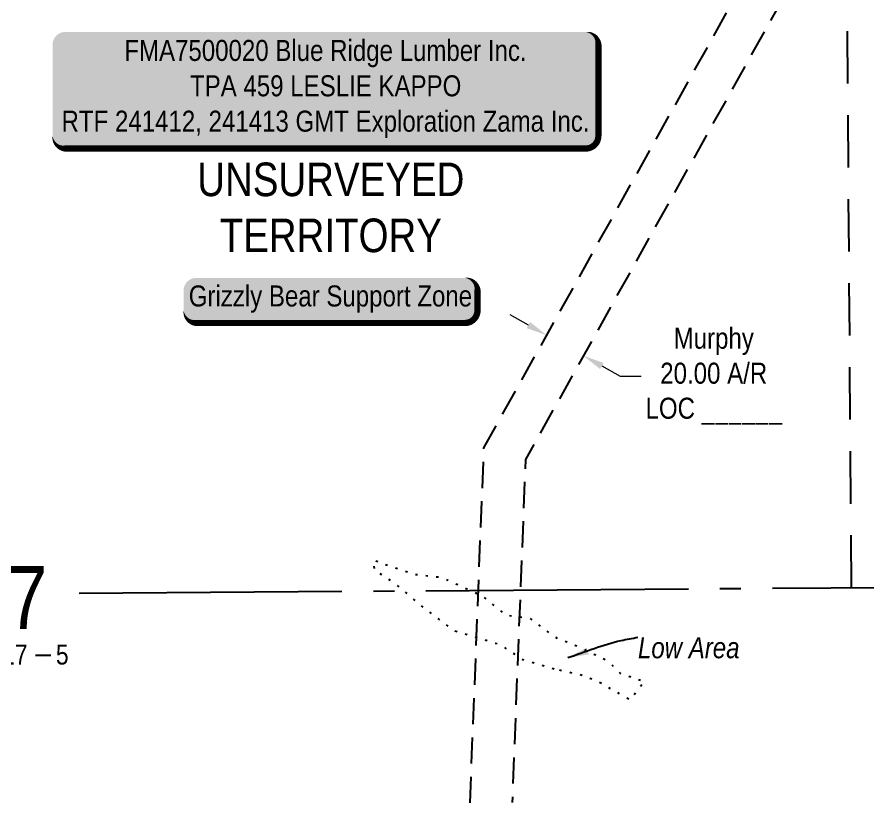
# Model space of a CAD drawing. Extents: x 532589 to 538856, y 6045658 to 6049082.
# Drawn here: x 533380.6 to 533785.8, y 6046643.5 to 6047017.6 of the extents above; entities that cross this region are included whole.
import ezdxf
from ezdxf.enums import TextEntityAlignment as Align

# ---------------------------------------------------------------- set-up
doc = ezdxf.new("R2010")
doc.units = 0
doc.header["$LTSCALE"] = 5
doc.header["$PDSIZE"] = 0.5
for name, pattern in [('foc-ACCESSROAD', [3.75, 2.5, -1.25]), ('foc-LSD', [8, 5, -3]), ('foc-QUARTERLINE', [33, 25, -3, 2, -3]), ('foc-TOPO', [1, 0.2, -0.8])]:
    doc.linetypes.add(name, pattern=pattern)
doc.layers.get('Defpoints').update_dxf_attribs({"color": 9})
for name, color, linetype in [('10', 1, 'Continuous'), ('9', 3, 'Continuous'), ('AS-WILDLIFE-BLOCK', 131, 'Continuous'), ('C-AR', 13, 'foc-ACCESSROAD'), ('C-WS-S', 13, 'Continuous'), ('L-QSEC', 8, 'foc-QUARTERLINE'), ('L-SECLBL', 7, 'Continuous'), ('L-SECTION-LSD', 7, 'foc-LSD'), ('L-UNS-T', 3, 'Continuous'), ('T-GENERAL', 48, 'foc-TOPO'), ('T-LOW-AREA', 48, 'foc-TOPO'), ('T-LOW-AREA-T', 48, 'Continuous')]:
    doc.layers.add(name, color=color, linetype=linetype)
doc.layers.add('C-AR-T', color=13, linetype='Continuous', lineweight=9)
doc.styles.add('80', font='ARIALN.TTF', dxfattribs={"height": 10})
doc.styles.add('80CG', font='ARIALN.TTF', dxfattribs={"height": 10})
doc.styles.add('80L', font='ARIALN.TTF', dxfattribs={"height": 10})
doc.styles.add('SIMPLEX', font='ARIALN.TTF')
doc.dimstyles.new('Compass 5 000', dxfattribs={"dimscale": 5, "dimtxt": 9, "dimasz": 2, "dimexe": 0.2, "dimexo": 0.0625, "dimgap": 0.5, "dimtad": 0, "dimtih": 1, "dimtoh": 1, "dimzin": 0, "dimdsep": 46, "dimtxsty": '80CG', "dimcen": 0.1, "dimse1": 1, "dimse2": 1, "dimclrd": 256, "dimclrt": 256, "dimaunit": 1, "dimadec": 4, "dimazin": 0, "dimtfac": 0.06, "dimtofl": 0, "dimtmove": 0, "dimatfit": 1, "dimfxl": 0.2, "dimtolj": 1, "dimtzin": 0, "dimlwd": -1, "dimarcsym": 0})

# ---------------------------------------------------------------- blocks, each defined once
blk = doc.blocks.new('L-SECLBL')
at = {"layer": '9', "color": 7}
for p, q in [((-5.08, -27.83), (-12.29, -27.83)), ((20.7, -27.83), (13.5, -27.83))]:
    blk.add_line(p, q, dxfattribs=at)
at = {"layer": '10', "color": 2, "style": 'SIMPLEX'}
blk.add_attdef('SEC', text='', height=30, dxfattribs=at).set_placement((0, 0), align=Align.MIDDLE)
at = {"layer": '10', "color": 5, "style": '80L'}
blk.add_attdef('TWP', text='', height=9.5, dxfattribs=at).set_placement((-14.43, -27.37), align=Align.MIDDLE_RIGHT)
blk.add_attdef('RGE', text='', height=9.5, dxfattribs=at).set_placement((3.62, -27.37), align=Align.MIDDLE_CENTER)
blk.add_attdef('MER', text='', height=9.5, dxfattribs=at).set_placement((23.17, -27.37), align=Align.MIDDLE_LEFT)
blk = doc.blocks.new('*U402')
h = blk.add_hatch(color=255)
edge = h.paths.add_edge_path()
edge.add_line((-124, -28.5), (124, -28.5))
edge.add_arc((124, -22.5), 6, 270, 360)
edge.add_line((130, -22.5), (130, 21))
edge.add_arc((124, 21), 6, 0, 90)
edge.add_line((124, 27), (-124, 27))
edge.add_arc((-124, 21), 6, 90, 180)
edge.add_line((-130, 21), (-130, -22.5))
edge.add_arc((-124, -22.5), 6, 180, 270)
at = {"color": 44, "flags": 128}
blk.add_lwpolyline([(-124, -28.5, 3, 3, 0), (124, -28.5, 3, 3, 0.414214), (130, -22.5, 3, 3, 0), (130, 21, 3, 0, 0.414214), (124, 27, 0, 0, 0), (-124, 27, 0, 0, 0.414214), (-130, 21, 0, 0, 0), (-130, -22.5, 0, 3, 0.414214)], format="xyseb", close=True, dxfattribs=at)
at = {"color": 44, "style": '80'}
blk.add_attdef('ENTER_TEXT_001', (-35.99, -5), '', height=10, dxfattribs=at)
blk = doc.blocks.new('*D542')
at = {"layer": 'C-AR-T', "transparency": 16777216}
for p, q in [((533624.07, 6046871.01), (533615.34, 6046875.88)), ((533658.99, 6046851.52), (533667.72, 6046846.64)), ((533667.72, 6046846.64), (533677.72, 6046846.64))]:
    blk.add_line(p, q, dxfattribs=at)
for points in [[(533624.88, 6046872.46), (533623.26, 6046869.55), (533632.8, 6046866.13)], [(533659.8, 6046852.97), (533658.18, 6046850.06), (533650.26, 6046856.39)]]:
    blk.add_solid(points, dxfattribs=at)
at = {"layer": 'Defpoints', "color": 0, "transparency": 16777216}
for p in [(533719.28, 6047021.08), (533736.74, 6047011.33), (533632.8, 6046866.13)]:
    blk.add_point(p, dxfattribs=at)
at = {"layer": 'C-AR-T', "transparency": 16777216, "insert": (533712.32, 6046846.64), "char_height": 10, "attachment_point": 5, "style": '80CG'}
blk.add_mtext('\\A1;Murphy\\P20.00 A/R\\PLOC ______', dxfattribs=at)
blk = doc.blocks.new('*U568')
h = blk.add_hatch(color=255)
edge = h.paths.add_edge_path()
edge.add_line((-64, -11.5), (64, -11.5))
edge.add_arc((64, -5.5), 6, 270, 360)
edge.add_line((70, -5.5), (70, 4))
edge.add_arc((64, 4), 6, 0, 90)
edge.add_line((64, 10), (-64, 10))
edge.add_arc((-64, 4), 6, 90, 180)
edge.add_line((-70, 4), (-70, -5.5))
edge.add_arc((-64, -5.5), 6, 180, 270)
at = {"color": 131, "flags": 128}
blk.add_lwpolyline([(-64, -11.5, 3, 3, 0), (64, -11.5, 3, 3, 0.414214), (70, -5.5, 3, 3, 0), (70, 4, 3, 0, 0.414214), (64, 10, 0, 0, 0), (-64, 10, 0, 0, 0.414214), (-70, 4, 0, 0, 0), (-70, -5.5, 0, 3, 0.414214)], format="xyseb", close=True, dxfattribs=at)
at = {"color": 131, "style": '80'}
blk.add_attdef('ENTER_TEXT_001', (-35.99, -5), '', height=10, dxfattribs=at)

msp = doc.modelspace()

# ---------------------------------------------------------------- linework, layer by layer
at = {"layer": 'C-AR', "flags": 128}
msp.add_lwpolyline([(533596.316, 6046643.489), (533602.891, 6046812.545), (533943.477, 6047422.759), (533956.785, 6047416.868), (533961.415, 6047413.882), (533622.68, 6046806.984), (533616.328, 6046643.67)], dxfattribs=at)
at = {"layer": 'L-QSEC'}
msp.add_line((533410.245, 6046743.401), (534180.339, 6046748.767), dxfattribs=at)
at = {"layer": 'L-SECTION-LSD'}
msp.add_line((533777.934, 6046745.963), (533771.931, 6047550.124), dxfattribs=at)
at = {"layer": 'T-LOW-AREA', "flags": 128}
msp.add_lwpolyline([(533636.347, 6046707.192), (533621.437, 6046711.613), (533611.094, 6046718.599), (533598.765, 6046722.415), (533588.954, 6046725.335), (533572.667, 6046737.771), (533560.481, 6046748.076), (533550.811, 6046754.343), (533550.334, 6046759.073), (533569.422, 6046752.424), (533582.873, 6046750.885), (533601.795, 6046742.241), (533613.218, 6046732.971), (533624.762, 6046731.424), (533636.12, 6046722.672), (533644.56, 6046719.442), (533661.811, 6046711.254), (533667.701, 6046705.315), (533679.311, 6046701.395), (533672.655, 6046692.434), (533657.328, 6046701.231), (533649.603, 6046704.242), (533636.34, 6046707.223)], dxfattribs=at)

# ---------------------------------------------------------------- block references
at = {"layer": 'AS-WILDLIFE-BLOCK', "color": 3}
ref = msp.add_blockref('*U568', (533529.879, 6046883.47), dxfattribs=dict(at, xscale=0.999488, yscale=0.999488, zscale=0.999488))
ref.add_attrib('ENTER_TEXT_001', 'Grizzly Bear Support Zone', (533462.349, 6046879.853), dxfattribs={"layer": '0', "color": 131, "height": 9.99488, "style": '80'})
at = {"layer": 'C-WS-S'}
ref = msp.add_blockref('*U402', (533527.45, 6046983.525), dxfattribs=dict(at, xscale=0.999488, yscale=0.999488, zscale=0.999488))
ref.add_attrib('ENTER_TEXT_001', 'FMA7500020 Blue Ridge Lumber Inc.', (533431.667, 6046996.73), dxfattribs={"layer": '0', "color": 44, "height": 9.99488, "style": '80'})
ref.add_attrib('ENTER_TEXT_002', 'TPA 459 LESLIE KAPPO', (533462.95, 6046979.894), dxfattribs={"layer": '0', "color": 44, "height": 9.99488, "style": '80'})
ref.add_attrib('ENTER_TEXT_003', 'RTF 241412, 241413 GMT Exploration Zama Inc.', (533401.795, 6046963.059), dxfattribs={"layer": '0', "color": 44, "height": 9.99488, "style": '80'})
at = {"layer": 'L-SECLBL', "xscale": 0.999488, "yscale": 0.999488, "zscale": 0.999488}
msp.add_blockref('L-SECLBL', (533375.95, 6046741.503), dxfattribs=at).add_auto_attribs({'SEC': '27', 'TWP': '64', 'RGE': '17', 'MER': '5'})

# ---------------------------------------------------------------- texts
at = {"layer": 'L-UNS-T', "color": 3, "insert": (533529.995, 6046926.909), "char_height": 15.99181, "attachment_point": 5, "style": '80L'}
msp.add_mtext_dynamic_manual_height_columns('UNSURVEYED TERRITORY', width=126.41375, gutter_width=47.5, heights=[0], dxfattribs=at)
at = {"layer": 'T-LOW-AREA-T', "insert": (533676.241, 6046722.382), "char_height": 9.99488, "attachment_point": 1, "style": '80L'}
msp.add_mtext_dynamic_manual_height_columns('{\\fArial Narrow|b0|i1|c0|p34;Low Area}', width=51.77575, gutter_width=50, heights=[0], dxfattribs=at)

# ---------------------------------------------------------------- dimensions: what is measured, and where the dimension line sits
at = {"layer": 'C-AR-T'}
dim = msp.add_linear_dim(base=(533632.801, 6046866.133), p1=(533736.735, 6047011.333), p2=(533719.28, 6047021.075), angle=150.83228, text='Murphy\\P20.00 A/R\\PLOC ______', dimstyle='Compass 5 000', dxfattribs=at)
dim.commit()
dim.dimension.update_dxf_attribs({"geometry": '*D542', "text_midpoint": (533712.324, 6046846.644), "dimtype": 161})

# ---------------------------------------------------------------- leaders
at = {"layer": 'T-GENERAL', "path_type": 1}
msp.add_leader([(533642.781, 6046712.711), (533668.171, 6046720.822), (533676.241, 6046722.382)], dimstyle='Compass 5 000', override={"dimgap": 0.5, "dimtad": 0}, dxfattribs=at)

doc.saveas('drawing.dxf')
